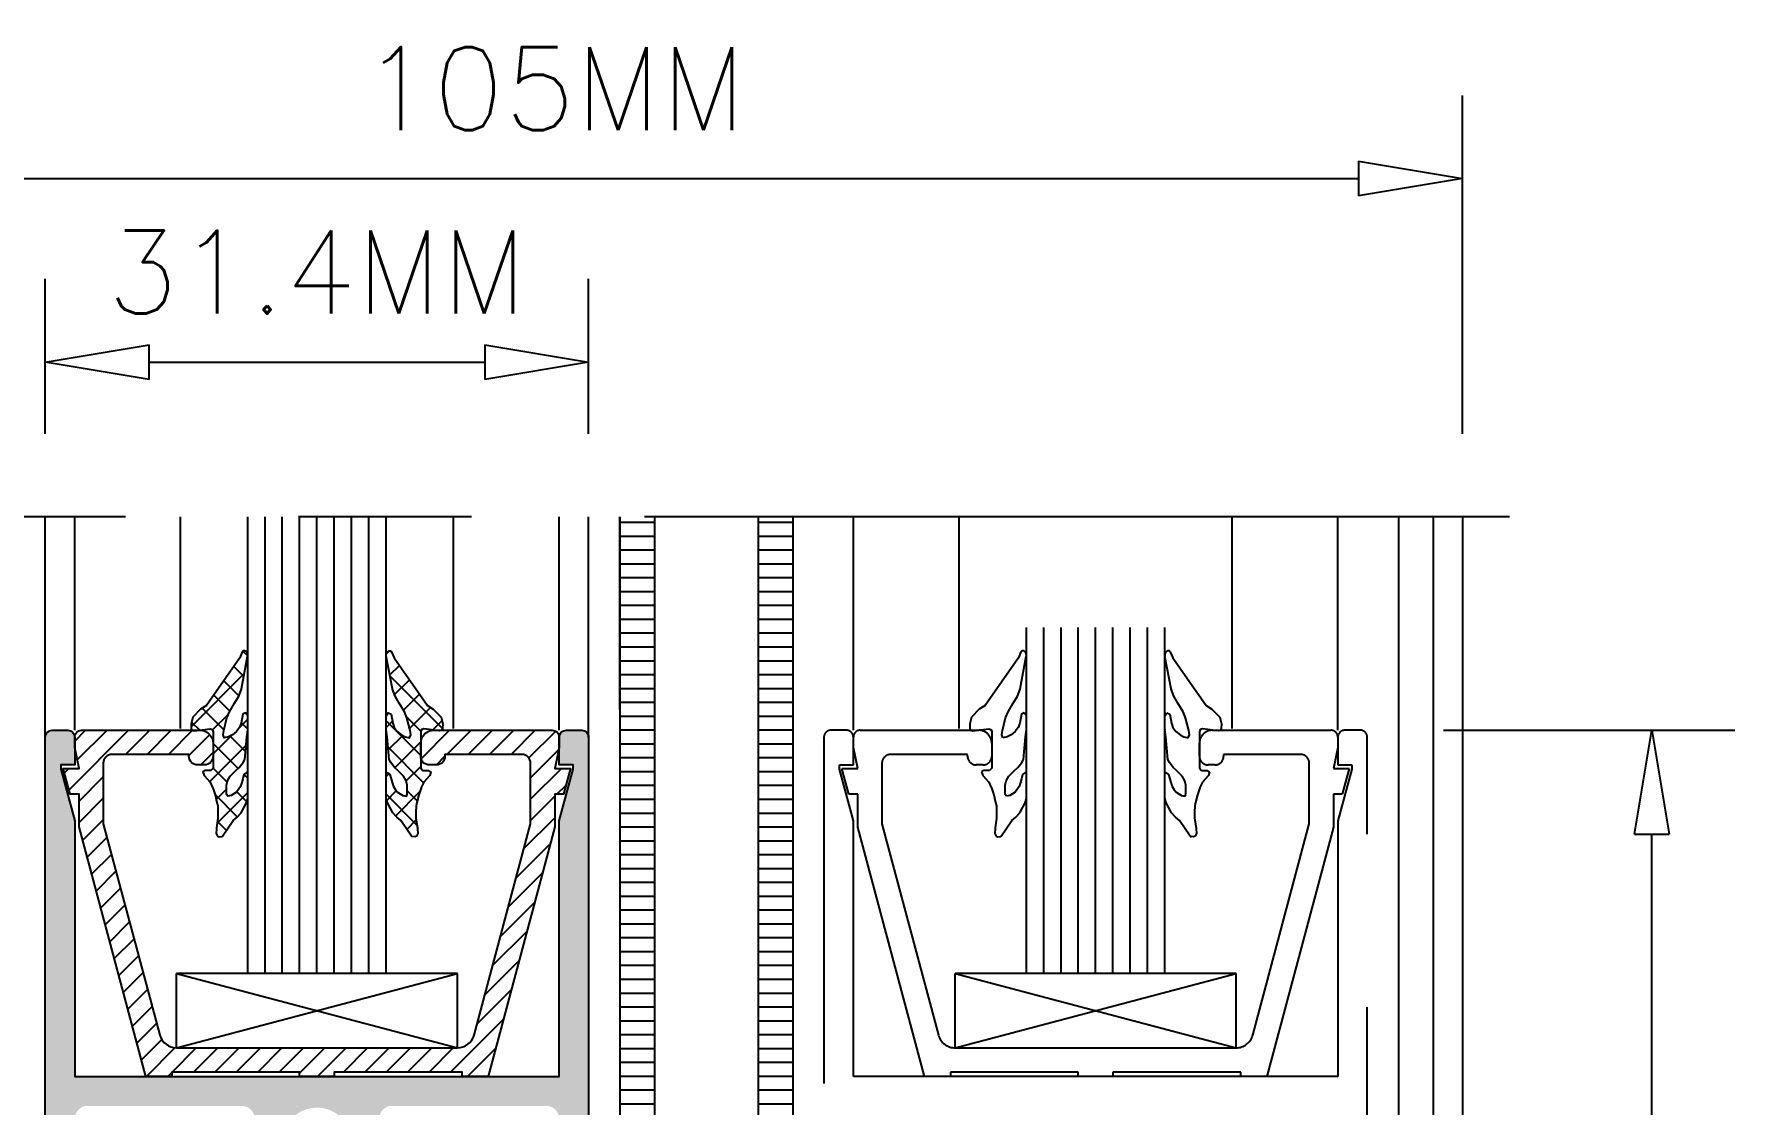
# Model space of a CAD drawing. Header units: centimetres. Extents: x -10126 to 3518, y -12053 to -9298.
# Drawn here: x -316.4 to -21.5, y -10800.7 to -10615.1 of the extents above; entities that cross this region are included whole.
import ezdxf

# ---------------------------------------------------------------- set-up
doc = ezdxf.new("R2010")
doc.units = ezdxf.units.CM
doc.header["$LTSCALE"] = 100
doc.header["$MEASUREMENT"] = 0
doc.header["$PDMODE"] = 1
for name, pattern in [('AUSGEZOGEN', [0]), ('CENTER', [2, 1.25, -0.25, 0.25, -0.25]), ('DASHED', [0.75, 0.5, -0.25])]:
    doc.linetypes.add(name, pattern=pattern)
doc.layers.add('DEFPOINT', color=7, linetype='Continuous', plot=False)
doc.layers.add('TEXT', color=3, linetype='Continuous')
doc.layers.add('WINDOW', color=1, linetype='Continuous')
doc.layers.get('0').freeze()
doc.styles.add('ALUM18', font='romans.shx', dxfattribs={"width": 0.8, "height": 18})
doc.styles.add('ROMANS', font='romans')
doc.dimstyles.new('ALUM18', dxfattribs={"dimtxt": 18, "dimasz": 25, "dimexe": 12, "dimexo": 12, "dimgap": 7, "dimtad": 1, "dimlfac": 0.2, "dimdsep": 46, "dimtxsty": 'ALUM18', "dimblk1": 'CLOSEDBLANK', "dimblk2": 'CLOSEDBLANK', "dimsah": 1, "dimcen": 2.5, "dimclrd": 1, "dimclre": 1, "dimclrt": 3, "dimadec": 0, "dimazin": 0, "dimtfac": 1, "dimtofl": 0, "dimtmove": 1, "dimatfit": 3, "dimldrblk": 'CLOSEDBLANK', "dimfxl": 1, "dimtolj": 1, "dimtzin": 0, "dimarcsym": 0})
pattern_1 = [(135, (873.066, 211.4534), (-1.767767, -1.767767), []), (225, (873.066, 211.4534), (1.767767, -1.767767), [])]

# ---------------------------------------------------------------- blocks, each defined once
blk = doc.blocks.new('_CLOSEDBLANK')
at = {"color": 0, "linetype": 'ByBlock'}
for p, q in [((-1, 0.167), (0, 0)), ((-1, 0.167), (-1, -0.167)), ((0, 0), (-1, -0.167))]:
    blk.add_line(p, q, dxfattribs=at)
blk = doc.blocks.new('*D35')
at = {"color": 1, "lineweight": -2, "transparency": 16777216}
for p, q in [((17, 581.6), (17, 630.45)), ((279.5, 581.6), (279.5, 630.45)), ((32, 618.45), (264.5, 618.45))]:
    blk.add_line(p, q, dxfattribs=at)
at = {"layer": 'DEFPOINT', "color": 0, "transparency": 16777216}
for p in [(279.5, 618.45), (17, 569.6), (279.5, 569.6)]:
    blk.add_point(p, dxfattribs=at)
at = {"color": 1, "lineweight": -2, "transparency": 16777216, "xscale": 15, "yscale": 15, "zscale": 15, "rotation": 180}
blk.add_blockref('_CLOSEDBLANK', (17, 618.45), dxfattribs=at)
at = {"color": 1, "lineweight": -2, "transparency": 16777216, "xscale": 15, "yscale": 15, "zscale": 15}
blk.add_blockref('_CLOSEDBLANK', (279.5, 618.45), dxfattribs=at)
at = {"color": 3, "transparency": 16777216, "insert": (148.25, 631.45), "char_height": 12, "attachment_point": 5, "style": 'ROMANS'}
blk.add_mtext('\\A1;105MM', dxfattribs=at)
blk = doc.blocks.new('10486')
at = {"color": 7}
blk.add_lwpolyline([(19.6, -14, 0.414214), (20, -13.6), (20, -6.75, 0.414214), (19.25, -6), (18.5, -6, 0.414214), (18, -6.5), (18, -6.9, 0.414214), (18.5, -7.4), (18.6, -7.4), (18.6, -11.85, -0.414214), (18.1, -12.35), (14.595, -12.35), (2.391, -9.08, -0.339454), (1.65, -8.114), (1.65, 8.114, -0.339454), (2.391, 9.08), (14.595, 12.35), (18.1, 12.35, -0.414214), (18.6, 11.85), (18.6, 7.4), (18.5, 7.4, 0.414214), (18, 6.9), (18, 6.5, 0.414214), (18.5, 6), (19.25, 6, 0.414214), (20, 6.75), (20, 13.6, 0.414214), (19.6, 14), (19, 14), (17.8, 13.75), (17.8, 14.658), (16.3, 14.256), (16.3, 13.75), (14.411, 13.75), (0, 9.889), (0, 8.389), (0.25, 8.389), (0.25, 1), (0, 1), (0, -1), (0.25, -1), (0.25, -8.389), (0, -8.389), (0, -9.889), (14.411, -13.75), (16.3, -13.75), (16.3, -14.256), (17.8, -14.658), (17.8, -13.75), (19, -14)], format="xyb", close=True, dxfattribs=at)
blk = doc.blocks.new('*D37')
at = {"color": 1, "lineweight": -2, "transparency": 16777216}
for p, q in [((74.75, 581.6), (74.75, 603.95)), ((153.25, 581.6), (153.25, 603.95)), ((89.75, 591.95), (138.25, 591.95))]:
    blk.add_line(p, q, dxfattribs=at)
at = {"layer": 'DEFPOINT', "color": 0, "transparency": 16777216}
for p in [(153.25, 591.95), (74.75, 569.6), (153.25, 569.6)]:
    blk.add_point(p, dxfattribs=at)
at = {"color": 1, "lineweight": -2, "transparency": 16777216, "xscale": 15, "yscale": 15, "zscale": 15, "rotation": 180}
blk.add_blockref('_CLOSEDBLANK', (74.75, 591.95), dxfattribs=at)
at = {"color": 1, "lineweight": -2, "transparency": 16777216, "xscale": 15, "yscale": 15, "zscale": 15}
blk.add_blockref('_CLOSEDBLANK', (153.25, 591.95), dxfattribs=at)
at = {"color": 3, "transparency": 16777216, "insert": (114, 604.95), "char_height": 12, "attachment_point": 5, "style": 'ROMANS'}
blk.add_mtext('\\A1;31.4MM', dxfattribs=at)
blk = doc.blocks.new('*D33')
at = {"color": 1, "lineweight": -2, "transparency": 16777216}
for p, q in [((276.75, 538.77), (318.87, 538.77)), ((306.87, 303.77), (306.87, 523.77)), ((282.25, 288.77), (318.87, 288.77))]:
    blk.add_line(p, q, dxfattribs=at)
at = {"layer": 'DEFPOINT', "color": 0, "transparency": 16777216}
for p in [(264.75, 538.77), (306.87, 538.77), (270.25, 288.77)]:
    blk.add_point(p, dxfattribs=at)
at = {"color": 1, "lineweight": -2, "transparency": 16777216, "xscale": 15, "yscale": 15, "zscale": 15}
for p, rotation in [((306.87, 538.77), 90), ((306.87, 288.77), 270)]:
    blk.add_blockref('_CLOSEDBLANK', p, dxfattribs=dict(at, rotation=rotation))
at = {"color": 3, "transparency": 16777216, "insert": (293.87, 413.77), "char_height": 12, "attachment_point": 5, "rotation": 90, "style": 'ROMANS'}
blk.add_mtext('\\A1;100MM', dxfattribs=at)
blk = doc.blocks.new('A$C53B12845')
h = blk.add_hatch()
h.set_pattern_fill('U', color=30, scale=2.5, angle=135, style=0, double=1, pattern_type=0)
h.set_pattern_definition(pattern_1)
edge = h.paths.add_edge_path()
edge.add_line((98.561, 538.973), (98.861, 538.904))
edge.add_line((98.861, 538.904), (99, 538.638))
edge.add_line((99, 538.638), (99, 533.282))
edge.add_line((99, 533.282), (98.688, 532.969))
edge.add_line((98.688, 532.969), (97.867, 532.969))
edge.add_line((97.867, 532.969), (97.532, 532.773))
edge.add_line((97.532, 532.773), (97.693, 532.253))
edge.add_line((97.693, 532.253), (97.74, 532.195))
edge.add_line((97.74, 532.195), (98.503, 531.327))
edge.add_line((98.503, 531.327), (98.561, 531.258))
edge.add_line((98.561, 531.258), (98.931, 530.506))
edge.add_line((98.931, 530.506), (98.954, 530.472))
edge.add_line((98.954, 530.472), (99.301, 529.443))
edge.add_line((99.301, 529.443), (99.555, 528.333))
edge.add_line((99.555, 528.333), (99.659, 527.835))
edge.add_line((99.659, 527.835), (99.694, 526.957))
edge.add_line((99.694, 526.957), (99.694, 526.089))
edge.add_line((99.694, 526.089), (99.486, 524.655))
edge.add_line((99.486, 524.655), (99.474, 524.551))
edge.add_line((99.474, 524.551), (99.439, 523.881))
edge.add_line((99.439, 523.881), (99.613, 523.476))
edge.add_line((99.613, 523.476), (99.856, 523.372))
edge.add_line((99.856, 523.372), (100.195, 523.404))
edge.add_arc((100.163, 523.736), 0.333, 275.4809, 305.28675)
edge.add_line((100.355, 523.464), (101.875, 525.719))
edge.add_line((101.875, 525.719), (102.454, 526.24))
edge.add_line((102.454, 526.24), (103.043, 526.841))
edge.add_line((103.043, 526.841), (103.09, 526.922))
edge.add_line((103.09, 526.922), (103.818, 528.286))
edge.add_line((103.818, 528.286), (103.995, 528.912))
edge.add_arc((103.865, 528.948), 0.135, 344.19749, 360)
edge.add_line((104, 528.948), (104, 532.498))
edge.add_arc((103.865, 532.498), 0.135, 360, 482.57406)
edge.add_line((103.792, 532.611), (103.448, 532.391))
edge.add_line((103.448, 532.391), (103.275, 531.755))
edge.add_line((103.275, 531.755), (103.136, 531.212))
edge.add_line((103.136, 531.212), (102.962, 530.657))
edge.add_line((102.962, 530.657), (102.639, 530.171))
edge.add_line((102.639, 530.171), (102.384, 529.824))
edge.add_line((102.384, 529.824), (101.609, 529.339))
edge.add_line((101.609, 529.339), (101.112, 529.246))
edge.add_line((101.112, 529.246), (100.95, 529.5))
edge.add_line((100.95, 529.5), (100.95, 530.842))
edge.add_line((100.95, 530.842), (101.089, 531.443))
edge.add_line((101.089, 531.443), (101.482, 532.137))
edge.add_line((101.482, 532.137), (102.303, 532.946))
edge.add_line((102.303, 532.946), (102.777, 533.374))
edge.add_line((102.777, 533.374), (103.321, 534.103))
edge.add_line((103.321, 534.103), (103.587, 534.565))
edge.add_line((103.587, 534.565), (103.853, 537.805))
edge.add_line((103.853, 537.805), (103.999, 538.842))
edge.add_arc((103.865, 538.861), 0.135, 351.98291, 360)
edge.add_line((104, 538.861), (104, 540.832))
edge.add_arc((103.865, 540.832), 0.135, 360, 396.8699)
edge.add_line((103.973, 540.913), (103.702, 541.274))
edge.add_line((103.702, 541.274), (103.275, 541.078))
edge.add_line((103.275, 541.078), (103.032, 539.806))
edge.add_line((103.032, 539.806), (102.824, 539.147))
edge.add_line((102.824, 539.147), (102.396, 538.592))
edge.add_line((102.396, 538.592), (101.806, 538.129))
edge.add_line((101.806, 538.129), (101.239, 537.84))
edge.add_line((101.239, 537.84), (100.615, 537.655))
edge.add_line((100.615, 537.655), (100.43, 538.129))
edge.add_line((100.43, 538.129), (100.534, 538.753))
edge.add_line((100.534, 538.753), (100.997, 540.569))
edge.add_line((100.997, 540.569), (101.355, 541.413))
edge.add_line((101.355, 541.413), (102.107, 542.685))
edge.add_line((102.107, 542.685), (102.708, 543.714))
edge.add_line((102.708, 543.714), (103.078, 544.726))
edge.add_arc((102.824, 544.819), 0.27, 339.92847, 349.20213)
edge.add_line((103.089, 544.768), (103.988, 549.481))
edge.add_arc((103.325, 549.607), 0.675, 349.20213, 430.50214)
edge.add_arc((103.46, 549.989), 0.27, 430.50214, 517.10945)
edge.add_line((103.212, 550.094), (102.847, 549.23))
edge.add_line((102.847, 549.23), (98.044, 542.327))
edge.add_line((98.044, 542.327), (97.185, 541.818))
edge.add_line((97.185, 541.818), (96.075, 540.673))
edge.add_line((96.075, 540.673), (95.832, 539.702))
edge.add_line((95.832, 539.702), (95.843, 539.008))
edge.add_line((95.843, 539.008), (95.947, 538.765))
edge.add_line((95.947, 538.765), (96.283, 538.672))
edge.add_line((96.283, 538.672), (98.561, 538.973))
h = blk.add_hatch()
h.set_pattern_fill('U', color=30, scale=2.5, angle=135, style=0, double=1, pattern_type=0)
h.set_pattern_definition(pattern_1)
edge = h.paths.add_edge_path()
edge.add_line((129.439, 538.973), (129.139, 538.904))
edge.add_line((129.139, 538.904), (129, 538.638))
edge.add_line((129, 538.638), (129, 533.282))
edge.add_line((129, 533.282), (129.312, 532.969))
edge.add_line((129.312, 532.969), (130.133, 532.969))
edge.add_line((130.133, 532.969), (130.469, 532.773))
edge.add_line((130.469, 532.773), (130.307, 532.253))
edge.add_line((130.307, 532.253), (130.26, 532.195))
edge.add_line((130.26, 532.195), (129.497, 531.327))
edge.add_line((129.497, 531.327), (129.439, 531.258))
edge.add_line((129.439, 531.258), (129.069, 530.506))
edge.add_line((129.069, 530.506), (129.046, 530.472))
edge.add_line((129.046, 530.472), (128.699, 529.443))
edge.add_line((128.699, 529.443), (128.445, 528.333))
edge.add_line((128.445, 528.333), (128.341, 527.835))
edge.add_line((128.341, 527.835), (128.306, 526.957))
edge.add_line((128.306, 526.957), (128.306, 526.089))
edge.add_line((128.306, 526.089), (128.514, 524.655))
edge.add_line((128.514, 524.655), (128.526, 524.551))
edge.add_line((128.526, 524.551), (128.561, 523.881))
edge.add_line((128.561, 523.881), (128.387, 523.476))
edge.add_line((128.387, 523.476), (128.144, 523.372))
edge.add_line((128.144, 523.372), (127.805, 523.404))
edge.add_arc((127.837, 523.736), 0.333, 234.71325, 264.5191, ccw=False)
edge.add_line((127.645, 523.464), (126.125, 525.719))
edge.add_line((126.125, 525.719), (125.547, 526.24))
edge.add_line((125.547, 526.24), (124.957, 526.841))
edge.add_line((124.957, 526.841), (124.911, 526.922))
edge.add_line((124.911, 526.922), (124.182, 528.286))
edge.add_line((124.182, 528.286), (124.005, 528.912))
edge.add_arc((124.135, 528.948), 0.135, 180, 195.80251, ccw=False)
edge.add_line((124, 528.948), (124, 532.498))
edge.add_arc((124.135, 532.498), 0.135, 57.42594, 180, ccw=False)
edge.add_line((124.208, 532.611), (124.552, 532.391))
edge.add_line((124.552, 532.391), (124.726, 531.755))
edge.add_line((124.726, 531.755), (124.864, 531.212))
edge.add_line((124.864, 531.212), (125.038, 530.657))
edge.add_line((125.038, 530.657), (125.362, 530.171))
edge.add_line((125.362, 530.171), (125.616, 529.824))
edge.add_line((125.616, 529.824), (126.391, 529.339))
edge.add_line((126.391, 529.339), (126.888, 529.246))
edge.add_line((126.888, 529.246), (127.05, 529.5))
edge.add_line((127.05, 529.5), (127.05, 530.842))
edge.add_line((127.05, 530.842), (126.911, 531.443))
edge.add_line((126.911, 531.443), (126.518, 532.137))
edge.add_line((126.518, 532.137), (125.697, 532.946))
edge.add_line((125.697, 532.946), (125.223, 533.374))
edge.add_line((125.223, 533.374), (124.679, 534.103))
edge.add_line((124.679, 534.103), (124.413, 534.565))
edge.add_line((124.413, 534.565), (124.147, 537.805))
edge.add_line((124.147, 537.805), (124.001, 538.842))
edge.add_arc((124.135, 538.861), 0.135, 180, 188.01709, ccw=False)
edge.add_line((124, 538.861), (124, 540.832))
edge.add_arc((124.135, 540.832), 0.135, 143.1301, 180, ccw=False)
edge.add_line((124.027, 540.913), (124.298, 541.274))
edge.add_line((124.298, 541.274), (124.726, 541.078))
edge.add_line((124.726, 541.078), (124.968, 539.806))
edge.add_line((124.968, 539.806), (125.177, 539.147))
edge.add_line((125.177, 539.147), (125.604, 538.592))
edge.add_line((125.604, 538.592), (126.194, 538.129))
edge.add_line((126.194, 538.129), (126.761, 537.84))
edge.add_line((126.761, 537.84), (127.385, 537.655))
edge.add_line((127.385, 537.655), (127.57, 538.129))
edge.add_line((127.57, 538.129), (127.466, 538.753))
edge.add_line((127.466, 538.753), (127.004, 540.569))
edge.add_line((127.004, 540.569), (126.645, 541.413))
edge.add_line((126.645, 541.413), (125.893, 542.685))
edge.add_line((125.893, 542.685), (125.292, 543.714))
edge.add_line((125.292, 543.714), (124.922, 544.726))
edge.add_arc((125.176, 544.819), 0.27, 190.79787, 200.07153, ccw=False)
edge.add_line((124.911, 544.768), (124.012, 549.481))
edge.add_arc((124.675, 549.607), 0.675, 109.49786, 190.79787, ccw=False)
edge.add_arc((124.54, 549.989), 0.27, 22.89055, 109.49786, ccw=False)
edge.add_line((124.789, 550.094), (125.153, 549.23))
edge.add_line((125.153, 549.23), (129.956, 542.327))
edge.add_line((129.956, 542.327), (130.815, 541.818))
edge.add_line((130.815, 541.818), (131.926, 540.673))
edge.add_line((131.926, 540.673), (132.168, 539.702))
edge.add_line((132.168, 539.702), (132.157, 539.008))
edge.add_line((132.157, 539.008), (132.053, 538.765))
edge.add_line((132.053, 538.765), (131.717, 538.672))
edge.add_line((131.717, 538.672), (129.439, 538.973))
h = blk.add_hatch(color=256)
edge = h.paths.add_edge_path()
edge.add_line((89, 299.398), (88.375, 298.773))
edge.add_line((88.375, 298.773), (89, 298.148))
edge.add_line((89, 298.148), (88.375, 297.523))
edge.add_line((88.375, 297.523), (89, 296.898))
edge.add_line((89, 296.898), (88.375, 296.273))
edge.add_line((88.375, 296.273), (89, 295.648))
edge.add_line((89, 295.648), (88.375, 295.023))
edge.add_line((88.375, 295.023), (89, 294.398))
edge.add_line((89, 294.398), (88.375, 293.773))
edge.add_line((88.375, 293.773), (89, 293.148))
edge.add_line((89, 293.148), (88.375, 292.523))
edge.add_line((88.375, 292.523), (89, 291.898))
edge.add_line((89, 291.898), (88.375, 291.273))
edge.add_line((88.375, 291.273), (89, 290.648))
edge.add_line((89, 290.648), (88.375, 290.023))
edge.add_line((88.375, 290.023), (89, 289.398))
edge.add_line((89, 289.398), (88.375, 288.773))
edge.add_line((88.375, 288.773), (87.125, 288.773))
edge.add_arc((87.125, 291.273), 2.5, 180, 270, ccw=False)
edge.add_line((84.625, 291.273), (84.625, 302.023))
edge.add_arc((82.125, 302.023), 2.5, 0, 90)
edge.add_line((82.125, 304.523), (80.875, 304.523))
edge.add_arc((80.875, 302.648), 1.875, 90, 180)
edge.add_line((79, 302.648), (79, 300.648))
edge.add_arc((77.125, 300.648), 1.875, -90, 0, ccw=False)
edge.add_line((77.125, 298.773), (74.75, 298.773))
edge.add_line((74.75, 298.773), (74.75, 537.772))
edge.add_arc((75.75, 537.772), 1, 90, 180, ccw=False)
edge.add_line((75.75, 538.772), (78, 538.772))
edge.add_arc((78, 537.772), 1, 0, 90, ccw=False)
edge.add_line((79, 537.772), (79, 533.772))
edge.add_line((79, 533.772), (77, 533.772))
edge.add_line((77, 533.772), (77, 533.147))
edge.add_line((77, 533.147), (79, 525.683))
edge.add_line((79, 525.683), (79, 488.772))
edge.add_line((79, 488.772), (114, 488.772))
edge.add_line((114, 488.772), (149, 488.772))
edge.add_line((149, 488.772), (149, 525.683))
edge.add_line((149, 525.683), (151, 533.147))
edge.add_line((151, 533.147), (151, 533.772))
edge.add_line((151, 533.772), (149, 533.772))
edge.add_line((149, 533.772), (149, 537.772))
edge.add_arc((150, 537.772), 1, 90, 180, ccw=False)
edge.add_line((150, 538.772), (152.25, 538.772))
edge.add_arc((152.25, 537.772), 1, 0, 90, ccw=False)
edge.add_line((153.25, 537.772), (153.25, 298.773))
edge.add_line((153.25, 298.773), (150.875, 298.773))
edge.add_arc((150.875, 300.648), 1.875, 180, 270, ccw=False)
edge.add_line((149, 300.648), (149, 302.648))
edge.add_arc((147.125, 302.648), 1.875, 0, 90)
edge.add_line((147.125, 304.523), (145.875, 304.523))
edge.add_arc((145.875, 302.023), 2.5, 90, 180)
edge.add_line((143.375, 302.023), (143.375, 291.273))
edge.add_arc((140.875, 291.273), 2.5, -90, 0, ccw=False)
edge.add_line((140.875, 288.773), (139.625, 288.773))
edge.add_line((139.625, 288.773), (139, 289.398))
edge.add_line((139, 289.398), (139.625, 290.023))
edge.add_line((139.625, 290.023), (139, 290.648))
edge.add_line((139, 290.648), (139.625, 291.273))
edge.add_line((139.625, 291.273), (139, 291.898))
edge.add_line((139, 291.898), (139.625, 292.523))
edge.add_line((139.625, 292.523), (139, 293.148))
edge.add_line((139, 293.148), (139.625, 293.773))
edge.add_line((139.625, 293.773), (139, 294.398))
edge.add_line((139, 294.398), (139.625, 295.023))
edge.add_line((139.625, 295.023), (139, 295.648))
edge.add_line((139, 295.648), (139.625, 296.273))
edge.add_line((139.625, 296.273), (139, 296.898))
edge.add_line((139, 296.898), (139.625, 297.523))
edge.add_line((139.625, 297.523), (139, 298.148))
edge.add_line((139, 298.148), (139.625, 298.773))
edge.add_line((139.625, 298.773), (139, 299.398))
edge.add_line((139, 299.398), (139.625, 300.023))
edge.add_line((139.625, 300.023), (139, 300.648))
edge.add_line((139, 300.648), (139.625, 301.273))
edge.add_line((139.625, 301.273), (139, 301.898))
edge.add_line((139, 301.898), (139.625, 302.523))
edge.add_line((139.625, 302.523), (139, 303.148))
edge.add_line((139, 303.148), (139.625, 303.773))
edge.add_line((139.625, 303.773), (139, 304.398))
edge.add_line((139, 304.398), (139, 306.273))
edge.add_arc((141.5, 306.273), 2.5, 90, 180, ccw=False)
edge.add_line((141.5, 308.773), (149, 308.773))
edge.add_line((149, 308.773), (149, 400.022))
edge.add_line((149, 400.022), (124.863, 400.022))
edge.add_arc((124.863, 398.147), 1.875, 90, 197.2597)
edge.add_arc((114, 394.772), 9.5, -41.91998, 17.2597, ccw=False)
edge.add_arc((119.395, 389.929), 2.25, 155.03725, 318.08004, ccw=False)
edge.add_line((117.355, 390.878), (117.688, 391.396))
edge.add_arc((114, 394.772), 5, 317.53077, 450)
edge.add_arc((114, 394.772), 5, 90, 222.46923)
edge.add_line((110.312, 391.396), (110.645, 390.878))
edge.add_arc((108.605, 389.929), 2.25, -138.08004, 24.96275, ccw=False)
edge.add_arc((114, 394.772), 9.5, 162.7403, 221.91998, ccw=False)
edge.add_arc((103.137, 398.147), 1.875, 342.7403, 450)
edge.add_line((103.137, 400.022), (79, 400.022))
edge.add_line((79, 400.022), (79, 308.773))
edge.add_line((79, 308.773), (86.5, 308.773))
edge.add_arc((86.5, 306.273), 2.5, 0, 90, ccw=False)
edge.add_line((89, 306.273), (89, 304.398))
edge.add_line((89, 304.398), (88.375, 303.773))
edge.add_line((88.375, 303.773), (89, 303.148))
edge.add_line((89, 303.148), (88.375, 302.523))
edge.add_line((88.375, 302.523), (89, 301.898))
edge.add_line((89, 301.898), (88.375, 301.273))
edge.add_line((88.375, 301.273), (89, 300.648))
edge.add_line((89, 300.648), (88.375, 300.023))
edge.add_line((88.375, 300.023), (89, 299.398))
edge = h.paths.add_edge_path(flags=16)
edge.add_line((80.875, 404.272), (114, 404.272))
edge.add_line((114, 404.272), (147.125, 404.272))
edge.add_arc((147.125, 406.147), 1.875, 270, 360)
edge.add_line((149, 406.147), (149, 482.647))
edge.add_arc((147.125, 482.647), 1.875, 0, 90)
edge.add_line((147.125, 484.522), (124.863, 484.522))
edge.add_arc((124.863, 482.647), 1.875, 90, 197.2597)
edge.add_arc((114, 479.272), 9.5, -41.91998, 17.2597, ccw=False)
edge.add_arc((119.395, 474.429), 2.25, 155.03725, 318.08004, ccw=False)
edge.add_line((117.355, 475.378), (117.688, 475.896))
edge.add_arc((114, 479.272), 5, 317.53077, 450)
edge.add_arc((114, 479.272), 5, 90, 222.46923)
edge.add_line((110.312, 475.896), (110.645, 475.378))
edge.add_arc((108.605, 474.429), 2.25, -138.08004, 24.96275, ccw=False)
edge.add_arc((114, 479.272), 9.5, 162.7403, 221.91998, ccw=False)
edge.add_arc((103.137, 482.647), 1.875, 342.7403, 450)
edge.add_line((103.137, 484.522), (80.875, 484.522))
edge.add_arc((80.875, 482.647), 1.875, 90, 180)
edge.add_line((79, 482.647), (79, 406.147))
edge.add_arc((80.875, 406.147), 1.875, 180, 270)
h = blk.add_hatch()
h.set_pattern_fill('ANSI31', color=10, scale=17.5, style=0)
h.set_pattern_definition([(45, (-769.5264, 96.375), (-1.546796, 1.546796), [])])
edge = h.paths.add_edge_path()
edge.add_arc((80, 537.772), 1, 90, 180, ccw=False)
edge.add_line((80, 538.772), (97.125, 538.772))
edge.add_arc((97.125, 536.897), 1.875, 0, 90, ccw=False)
edge.add_line((99, 536.897), (99, 535.022))
edge.add_arc((97.75, 535.022), 1.25, -90, 0, ccw=False)
edge.add_line((97.75, 533.772), (96.75, 533.772))
edge.add_arc((96.75, 535.022), 1.25, 180, 270, ccw=False)
edge.add_line((95.5, 535.022), (95.5, 535.272))
edge.add_line((95.5, 535.272), (84.375, 535.272))
edge.add_arc((84.375, 534.022), 1.25, 90, 180)
edge.add_line((83.125, 534.022), (83.125, 525.26))
edge.add_line((83.125, 525.26), (91.3, 494.75))
edge.add_arc((93.715, 495.397), 2.5, 195, 270)
edge.add_line((93.715, 492.897), (134.285, 492.897))
edge.add_arc((134.285, 495.397), 2.5, 270, 345)
edge.add_line((136.7, 494.75), (144.875, 525.26))
edge.add_line((144.875, 525.26), (144.875, 534.022))
edge.add_arc((143.625, 534.022), 1.25, 0, 90)
edge.add_line((143.625, 535.272), (132.5, 535.272))
edge.add_line((132.5, 535.272), (132.5, 535.022))
edge.add_arc((131.25, 535.022), 1.25, -90, 0, ccw=False)
edge.add_line((131.25, 533.772), (130.25, 533.772))
edge.add_arc((130.25, 535.022), 1.25, 180, 270, ccw=False)
edge.add_line((129, 535.022), (129, 536.897))
edge.add_arc((130.875, 536.897), 1.875, 90, 180, ccw=False)
edge.add_line((130.875, 538.772), (148, 538.772))
edge.add_arc((148, 537.772), 1, 0, 90, ccw=False)
edge.add_line((149, 537.772), (149, 536.272))
edge.add_line((149, 536.272), (148.375, 533.272))
edge.add_line((148.375, 533.272), (150.645, 533.272))
edge.add_line((150.645, 533.272), (149.641, 529.522))
edge.add_line((149.641, 529.522), (148.375, 529.522))
edge.add_line((148.375, 529.522), (148.375, 524.799))
edge.add_line((148.375, 524.799), (138.722, 488.772))
edge.add_line((138.722, 488.772), (134.972, 488.772))
edge.add_line((134.972, 488.772), (134.972, 489.397))
edge.add_line((134.972, 489.397), (116.5, 489.397))
edge.add_line((116.5, 489.397), (116.5, 488.772))
edge.add_line((116.5, 488.772), (111.5, 488.772))
edge.add_line((111.5, 488.772), (111.5, 489.397))
edge.add_line((111.5, 489.397), (93.029, 489.397))
edge.add_line((93.029, 489.397), (93.029, 488.772))
edge.add_line((93.029, 488.772), (89.279, 488.772))
edge.add_line((89.279, 488.772), (79.625, 524.799))
edge.add_line((79.625, 524.799), (79.625, 529.522))
edge.add_line((79.625, 529.522), (78.36, 529.522))
edge.add_line((78.36, 529.522), (77.355, 533.272))
edge.add_line((77.355, 533.272), (79.625, 533.272))
edge.add_line((79.625, 533.272), (79, 536.272))
edge.add_line((79, 536.272), (79, 537.772))
at = {"color": 1, "linetype": 'CENTER'}
blk.add_line((286.319, 569.603), (0, 569.603), dxfattribs=at)
at = {"color": 1}
for p, q in [((74.75, 537.772), (74.75, 569.603)), ((79, 538.772), (79, 569.603)), ((94.265, 539.024), (94.265, 569.603)), ((133.735, 539.024), (133.735, 569.603)), ((149, 538.772), (149, 569.603)), ((153.25, 537.772), (153.25, 569.603)), ((157.75, 541.772), (157.75, 569.603)), ((157.75, 569.603), (157.75, 288.773)), ((162.75, 569.603), (162.75, 288.773)), ((177.75, 569.603), (177.75, 288.773)), ((182.75, 569.603), (182.75, 288.773)), ((270.25, 569.603), (270.25, 288.773)), ((275.25, 569.603), (275.25, 311.96)), ((279.5, 569.603), (279.5, 311.96)), ((93.715, 492.897), (134.285, 503.626)), ((93.715, 503.626), (134.285, 492.897))]:
    blk.add_line(p, q, dxfattribs=at)
for p, q in [((104, 503.626), (104, 569.603)), ((124, 503.626), (124, 569.603)), ((93.715, 492.897), (93.715, 503.626)), ((134.285, 503.626), (93.715, 503.626)), ((134.285, 492.897), (134.285, 503.626))]:
    blk.add_line(p, q)
at = {"color": 8}
for p, q in [((106.5, 503.626), (106.5, 569.603)), ((109, 503.626), (109, 569.603)), ((111.5, 503.626), (111.5, 569.603)), ((114, 503.626), (114, 569.603)), ((116.5, 503.626), (116.5, 569.603)), ((119, 503.626), (119, 569.603)), ((121.5, 503.626), (121.5, 569.603))]:
    blk.add_line(p, q, dxfattribs=at)
at = {"color": 30, "linetype": 'DASHED'}
for p, q in [((162.75, 568.773), (157.75, 568.773)), ((162.75, 566.773), (157.75, 566.773)), ((162.75, 564.773), (157.75, 564.773)), ((162.75, 562.773), (157.75, 562.773)), ((162.75, 560.773), (157.75, 560.773)), ((162.75, 558.773), (157.75, 558.773)), ((162.75, 556.773), (157.75, 556.773)), ((162.75, 554.773), (157.75, 554.773)), ((162.75, 552.773), (157.75, 552.773)), ((162.75, 550.773), (157.75, 550.773)), ((162.75, 548.773), (157.75, 548.773)), ((162.75, 546.773), (157.75, 546.773)), ((162.75, 544.773), (157.75, 544.773)), ((162.75, 542.773), (157.75, 542.773)), ((162.75, 540.773), (157.75, 540.773)), ((162.75, 538.773), (157.75, 538.773)), ((162.75, 536.773), (157.75, 536.773)), ((162.75, 534.773), (157.75, 534.773)), ((162.75, 532.773), (157.75, 532.773)), ((162.75, 530.773), (157.75, 530.773)), ((162.75, 528.773), (157.75, 528.773)), ((162.75, 526.773), (157.75, 526.773)), ((162.75, 524.773), (157.75, 524.773)), ((162.75, 522.773), (157.75, 522.773)), ((162.75, 520.773), (157.75, 520.773)), ((162.75, 518.773), (157.75, 518.773)), ((162.75, 516.773), (157.75, 516.773)), ((162.75, 514.773), (157.75, 514.773)), ((162.75, 512.773), (157.75, 512.773)), ((162.75, 510.773), (157.75, 510.773)), ((162.75, 508.773), (157.75, 508.773)), ((162.75, 506.773), (157.75, 506.773)), ((162.75, 504.773), (157.75, 504.773)), ((162.75, 502.773), (157.75, 502.773)), ((162.75, 500.773), (157.75, 500.773)), ((162.75, 498.773), (157.75, 498.773)), ((162.75, 496.773), (157.75, 496.773)), ((162.75, 494.773), (157.75, 494.773)), ((162.75, 492.773), (157.75, 492.773)), ((162.75, 490.773), (157.75, 490.773)), ((162.75, 488.773), (157.75, 488.773)), ((162.75, 486.773), (157.75, 486.773)), ((162.75, 484.773), (157.75, 484.773))]:
    blk.add_line(p, q, dxfattribs=at)
at = {"color": 30}
for p, q in [((182.75, 568.773), (177.75, 568.773)), ((182.75, 566.773), (177.75, 566.773)), ((182.75, 564.773), (177.75, 564.773)), ((182.75, 562.773), (177.75, 562.773)), ((182.75, 560.773), (177.75, 560.773)), ((182.75, 558.773), (177.75, 558.773)), ((182.75, 556.773), (177.75, 556.773)), ((182.75, 554.773), (177.75, 554.773)), ((182.75, 552.773), (177.75, 552.773)), ((182.75, 550.773), (177.75, 550.773)), ((182.75, 548.773), (177.75, 548.773)), ((182.75, 546.773), (177.75, 546.773)), ((182.75, 544.773), (177.75, 544.773)), ((182.75, 542.773), (177.75, 542.773)), ((182.75, 540.773), (177.75, 540.773)), ((182.75, 538.773), (177.75, 538.773)), ((182.75, 536.773), (177.75, 536.773)), ((182.75, 534.773), (177.75, 534.773)), ((182.75, 532.773), (177.75, 532.773)), ((182.75, 530.773), (177.75, 530.773)), ((182.75, 528.773), (177.75, 528.773)), ((182.75, 526.773), (177.75, 526.773)), ((182.75, 524.773), (177.75, 524.773)), ((182.75, 522.773), (177.75, 522.773)), ((182.75, 520.773), (177.75, 520.773)), ((182.75, 518.773), (177.75, 518.773)), ((182.75, 516.773), (177.75, 516.773)), ((182.75, 514.773), (177.75, 514.773)), ((182.75, 512.773), (177.75, 512.773)), ((182.75, 510.773), (177.75, 510.773)), ((182.75, 508.773), (177.75, 508.773)), ((182.75, 506.773), (177.75, 506.773)), ((182.75, 504.773), (177.75, 504.773)), ((182.75, 502.773), (177.75, 502.773)), ((182.75, 500.773), (177.75, 500.773)), ((182.75, 498.773), (177.75, 498.773)), ((182.75, 496.773), (177.75, 496.773)), ((182.75, 494.773), (177.75, 494.773)), ((182.75, 492.773), (177.75, 492.773)), ((182.75, 490.773), (177.75, 490.773)), ((182.75, 488.773), (177.75, 488.773)), ((182.75, 486.773), (177.75, 486.773)), ((182.75, 484.773), (177.75, 484.773))]:
    blk.add_line(p, q, dxfattribs=at)
at = {"color": 161, "linetype": 'DASHED'}
for p, q in [((191.5, 538.772), (191.5, 569.603)), ((206.765, 539.024), (206.765, 569.603)), ((216.5, 503.626), (216.5, 569.603)), ((219, 503.626), (219, 569.603)), ((221.5, 503.626), (221.5, 569.603)), ((224, 503.626), (224, 569.603)), ((226.5, 503.626), (226.5, 569.603)), ((229, 503.626), (229, 569.603)), ((231.5, 503.626), (231.5, 569.603)), ((234, 503.626), (234, 569.603)), ((236.5, 503.626), (236.5, 569.603)), ((246.235, 539.024), (246.235, 569.603)), ((261.5, 538.772), (261.5, 569.603)), ((206.215, 492.897), (246.785, 503.626)), ((246.785, 503.626), (206.215, 503.626)), ((206.215, 503.626), (246.785, 492.897)), ((206.215, 492.897), (206.215, 503.626)), ((246.785, 492.897), (246.785, 503.626))]:
    blk.add_line(p, q, dxfattribs=at)
at = {"color": 30, "linetype": 'AUSGEZOGEN'}
for points in [[(98.561, 538.973), (98.861, 538.904), (99, 538.638), (99, 533.282), (98.688, 532.969), (97.867, 532.969), (97.532, 532.773), (97.693, 532.253), (97.74, 532.195), (98.503, 531.327), (98.561, 531.258), (98.931, 530.506), (98.954, 530.472), (99.301, 529.443), (99.555, 528.333), (99.659, 527.835), (99.694, 526.957), (99.694, 526.089), (99.486, 524.655), (99.474, 524.551), (99.439, 523.881), (99.613, 523.476), (99.856, 523.372), (100.195, 523.404, 0.1307908), (100.355, 523.464), (101.875, 525.719), (102.454, 526.24), (103.043, 526.841), (103.09, 526.922), (103.818, 528.286), (103.995, 528.912, 0.069061), (104, 528.948), (104, 532.498, 0.5924239), (103.792, 532.611), (103.448, 532.391), (103.275, 531.755), (103.136, 531.212), (102.962, 530.657), (102.639, 530.171), (102.384, 529.824), (101.609, 529.339), (101.112, 529.246), (100.95, 529.5), (100.95, 530.842), (101.089, 531.443), (101.482, 532.137), (102.303, 532.946), (102.777, 533.374), (103.321, 534.103), (103.587, 534.565), (103.853, 537.805), (103.999, 538.842, 0.0349954), (104, 538.861), (104, 540.832, 0.1622777), (103.973, 540.913), (103.702, 541.274), (103.275, 541.078), (103.032, 539.806), (102.824, 539.147), (102.396, 538.592), (101.806, 538.129), (101.239, 537.84), (100.615, 537.655), (100.43, 538.129), (100.534, 538.753), (100.997, 540.569), (101.355, 541.413), (102.107, 542.685), (102.708, 543.714), (103.078, 544.726, 0.0404861), (103.089, 544.768), (103.988, 549.481, 0.3704074), (103.55, 550.243, 0.3969747), (103.212, 550.094), (102.847, 549.23), (98.044, 542.327), (97.185, 541.818), (96.075, 540.673), (95.832, 539.702), (95.843, 539.008), (95.947, 538.765), (96.283, 538.672)], [(129.439, 538.973), (129.139, 538.904), (129, 538.638), (129, 533.282), (129.312, 532.969), (130.133, 532.969), (130.469, 532.773), (130.307, 532.253), (130.26, 532.195), (129.497, 531.327), (129.439, 531.258), (129.069, 530.506), (129.046, 530.472), (128.699, 529.443), (128.445, 528.333), (128.341, 527.835), (128.306, 526.957), (128.306, 526.089), (128.514, 524.655), (128.526, 524.551), (128.561, 523.881), (128.387, 523.476), (128.144, 523.372), (127.805, 523.404, -0.1307908), (127.645, 523.464), (126.125, 525.719), (125.547, 526.24), (124.957, 526.841), (124.911, 526.922), (124.182, 528.286), (124.005, 528.912, -0.069061), (124, 528.948), (124, 532.498, -0.5924239), (124.208, 532.611), (124.552, 532.391), (124.726, 531.755), (124.864, 531.212), (125.038, 530.657), (125.362, 530.171), (125.616, 529.824), (126.391, 529.339), (126.888, 529.246), (127.05, 529.5), (127.05, 530.842), (126.911, 531.443), (126.518, 532.137), (125.697, 532.946), (125.223, 533.374), (124.679, 534.103), (124.413, 534.565), (124.147, 537.805), (124.001, 538.842, -0.0349954), (124, 538.861), (124, 540.832, -0.1622777), (124.027, 540.913), (124.298, 541.274), (124.726, 541.078), (124.968, 539.806), (125.177, 539.147), (125.604, 538.592), (126.194, 538.129), (126.761, 537.84), (127.385, 537.655), (127.57, 538.129), (127.466, 538.753), (127.004, 540.569), (126.645, 541.413), (125.893, 542.685), (125.292, 543.714), (124.922, 544.726, -0.0404861), (124.911, 544.768), (124.012, 549.481, -0.3704074), (124.45, 550.243, -0.3969747), (124.789, 550.094), (125.153, 549.23), (129.956, 542.327), (130.815, 541.818), (131.926, 540.673), (132.168, 539.702), (132.157, 539.008), (132.053, 538.765), (131.717, 538.672)]]:
    blk.add_lwpolyline(points, format="xyb", close=True, dxfattribs=at)
at = {"color": 161, "linetype": 'DASHED'}
for points in [[(211.061, 538.973), (211.361, 538.904), (211.5, 538.638), (211.5, 533.282), (211.188, 532.969), (210.367, 532.969), (210.032, 532.773), (210.193, 532.253), (210.24, 532.195), (211.003, 531.327), (211.061, 531.258), (211.431, 530.506), (211.454, 530.472), (211.801, 529.443), (212.055, 528.333), (212.159, 527.835), (212.194, 526.957), (212.194, 526.089), (211.986, 524.655), (211.974, 524.551), (211.939, 523.881), (212.113, 523.476), (212.356, 523.372), (212.695, 523.404, 0.1307908), (212.855, 523.464), (214.375, 525.719), (214.954, 526.24), (215.543, 526.841), (215.59, 526.922), (216.318, 528.286), (216.495, 528.912, 0.069061), (216.5, 528.948), (216.5, 532.498, 0.5924239), (216.292, 532.611), (215.948, 532.391), (215.775, 531.755), (215.636, 531.212), (215.462, 530.657), (215.139, 530.171), (214.884, 529.824), (214.109, 529.339), (213.612, 529.246), (213.45, 529.5), (213.45, 530.842), (213.589, 531.443), (213.982, 532.137), (214.803, 532.946), (215.277, 533.374), (215.821, 534.103), (216.087, 534.565), (216.353, 537.805), (216.499, 538.842, 0.0349954), (216.5, 538.861), (216.5, 540.832, 0.1622777), (216.473, 540.913), (216.202, 541.274), (215.775, 541.078), (215.532, 539.806), (215.324, 539.147), (214.896, 538.592), (214.306, 538.129), (213.739, 537.84), (213.115, 537.655), (212.93, 538.129), (213.034, 538.753), (213.497, 540.569), (213.855, 541.413), (214.607, 542.685), (215.208, 543.714), (215.578, 544.726, 0.0404861), (215.589, 544.768), (216.488, 549.481, 0.3704074), (216.05, 550.243, 0.3969747), (215.712, 550.094), (215.347, 549.23), (210.544, 542.327), (209.685, 541.818), (208.575, 540.673), (208.332, 539.702), (208.343, 539.008), (208.447, 538.765), (208.783, 538.672)], [(241.939, 538.973), (241.639, 538.904), (241.5, 538.638), (241.5, 533.282), (241.812, 532.969), (242.633, 532.969), (242.969, 532.773), (242.807, 532.253), (242.76, 532.195), (241.997, 531.327), (241.939, 531.258), (241.569, 530.506), (241.546, 530.472), (241.199, 529.443), (240.945, 528.333), (240.841, 527.835), (240.806, 526.957), (240.806, 526.089), (241.014, 524.655), (241.026, 524.551), (241.061, 523.881), (240.887, 523.476), (240.644, 523.372), (240.305, 523.404, -0.1307908), (240.145, 523.464), (238.625, 525.719), (238.047, 526.24), (237.457, 526.841), (237.411, 526.922), (236.682, 528.286), (236.505, 528.912, -0.069061), (236.5, 528.948), (236.5, 532.498, -0.5924239), (236.708, 532.611), (237.052, 532.391), (237.226, 531.755), (237.364, 531.212), (237.538, 530.657), (237.862, 530.171), (238.116, 529.824), (238.891, 529.339), (239.388, 529.246), (239.55, 529.5), (239.55, 530.842), (239.411, 531.443), (239.018, 532.137), (238.197, 532.946), (237.723, 533.374), (237.179, 534.103), (236.913, 534.565), (236.647, 537.805), (236.501, 538.842, -0.0349954), (236.5, 538.861), (236.5, 540.832, -0.1622777), (236.527, 540.913), (236.798, 541.274), (237.226, 541.078), (237.468, 539.806), (237.677, 539.147), (238.104, 538.592), (238.694, 538.129), (239.261, 537.84), (239.885, 537.655), (240.07, 538.129), (239.966, 538.753), (239.504, 540.569), (239.145, 541.413), (238.393, 542.685), (237.792, 543.714), (237.422, 544.726, -0.0404861), (237.411, 544.768), (236.512, 549.481, -0.3704074), (236.95, 550.243, -0.3969747), (237.289, 550.094), (237.653, 549.23), (242.456, 542.327), (243.315, 541.818), (244.426, 540.673), (244.668, 539.702), (244.657, 539.008), (244.553, 538.765), (244.217, 538.672)], [(191.5, 537.772, -0.4142136), (192.5, 538.772), (209.625, 538.772, -0.4142136), (211.5, 536.897), (211.5, 535.022, -0.4142136), (210.25, 533.772), (209.25, 533.772, -0.4142136), (208, 535.022), (208, 535.272), (196.875, 535.272, 0.4142136), (195.625, 534.022), (195.625, 525.26), (203.8, 494.75, 0.3394543), (206.215, 492.897), (246.785, 492.897, 0.3394543), (249.2, 494.75), (257.375, 525.26), (257.375, 534.022, 0.4142136), (256.125, 535.272), (245, 535.272), (245, 535.022, -0.4142136), (243.75, 533.772), (242.75, 533.772, -0.4142136), (241.5, 535.022), (241.5, 536.897, -0.4142136), (243.375, 538.772), (260.5, 538.772, -0.4142136), (261.5, 537.772), (261.5, 536.272), (260.875, 533.272), (263.145, 533.272), (262.141, 529.522), (260.875, 529.522), (260.875, 524.799), (251.222, 488.772), (247.472, 488.772), (247.472, 489.397), (229, 489.397), (229, 488.772), (224, 488.772), (224, 489.397), (205.529, 489.397), (205.529, 488.772), (201.779, 488.772), (192.125, 524.799), (192.125, 529.522), (190.86, 529.522), (189.855, 533.272), (192.125, 533.272), (191.5, 536.272)]]:
    blk.add_lwpolyline(points, format="xyb", close=True, dxfattribs=at)
at = {"color": 7}
blk.add_lwpolyline([(74.75, 298.773), (74.75, 537.772, -0.4142136), (75.75, 538.772), (78, 538.772, -0.4142136), (79, 537.772), (79, 533.772), (77, 533.772), (77, 533.147), (79, 525.683), (79, 488.772), (114, 488.772), (149, 488.772), (149, 525.683), (151, 533.147), (151, 533.772), (149, 533.772), (149, 537.772, -0.4142136), (150, 538.772), (152.25, 538.772, -0.4142136), (153.25, 537.772), (153.25, 298.773)], format="xyb", dxfattribs=at)
at = {"color": 161, "linetype": 'DASHED'}
blk.add_lwpolyline([(265.75, 298.773), (265.75, 537.772, 0.4142136), (264.75, 538.772), (262.5, 538.772, 0.4142136), (261.5, 537.772), (261.5, 533.772), (263.5, 533.772), (263.5, 533.147), (261.5, 525.683), (261.5, 488.772), (226.5, 488.772), (191.5, 488.772), (191.5, 525.683), (189.5, 533.147), (189.5, 533.772), (191.5, 533.772), (191.5, 537.772, 0.4142136), (190.5, 538.772), (188.25, 538.772, 0.4142136), (187.25, 537.772), (187.25, 298.773)], format="xyb", dxfattribs=at)
at = {"xscale": -2.5, "yscale": 2.5, "zscale": 2.5, "rotation": 270}
blk.add_blockref('10486', (114, 488.772), dxfattribs=at)
dim = blk.add_linear_dim(base=(279.5, 618.449), p1=(17, 569.603), p2=(279.5, 569.603), text='105MM', dimstyle='ALUM18', override={"dimtxt": 12, "dimasz": 15, "dimlfac": 0.4, "dimtxsty": 'ROMANS'})
dim.commit()
dim.dimension.update_dxf_attribs({"geometry": '*D35', "text_midpoint": (148.25, 631.449)})
dim = blk.add_linear_dim(base=(153.25, 591.945), p1=(74.75, 569.603), p2=(153.25, 569.603), text='31.4MM', dimstyle='ALUM18', override={"dimtxt": 12, "dimasz": 15, "dimlfac": 0.4, "dimtxsty": 'ROMANS'})
dim.commit()
dim.dimension.update_dxf_attribs({"geometry": '*D37', "text_midpoint": (114, 591.945), "dimtype": 160})
dim = blk.add_linear_dim(base=(306.875, 538.772), p1=(270.25, 288.773), p2=(264.75, 538.772), angle=90, text='100MM', dimstyle='ALUM18', override={"dimtxt": 12, "dimasz": 15, "dimlfac": 0.4, "dimtxsty": 'ROMANS'})
dim.commit()
dim.dimension.update_dxf_attribs({"geometry": '*D33', "text_midpoint": (293.875, 413.773)})
blk = doc.blocks.new('A$C036B1D05')
at = {"layer": 'WINDOW', "xscale": 1.200000000000728, "yscale": 1.200000000000728, "zscale": 1.200000000000728}
blk.add_blockref('A$C53B12845', (15.41, -1447.07, 0), dxfattribs=at)

msp = doc.modelspace()

# ---------------------------------------------------------------- block references
at = {"layer": 'TEXT'}
msp.add_blockref('A$C036B1D05', (-419.6, -9935.2, 0), dxfattribs=at)

doc.saveas('drawing.dxf')
